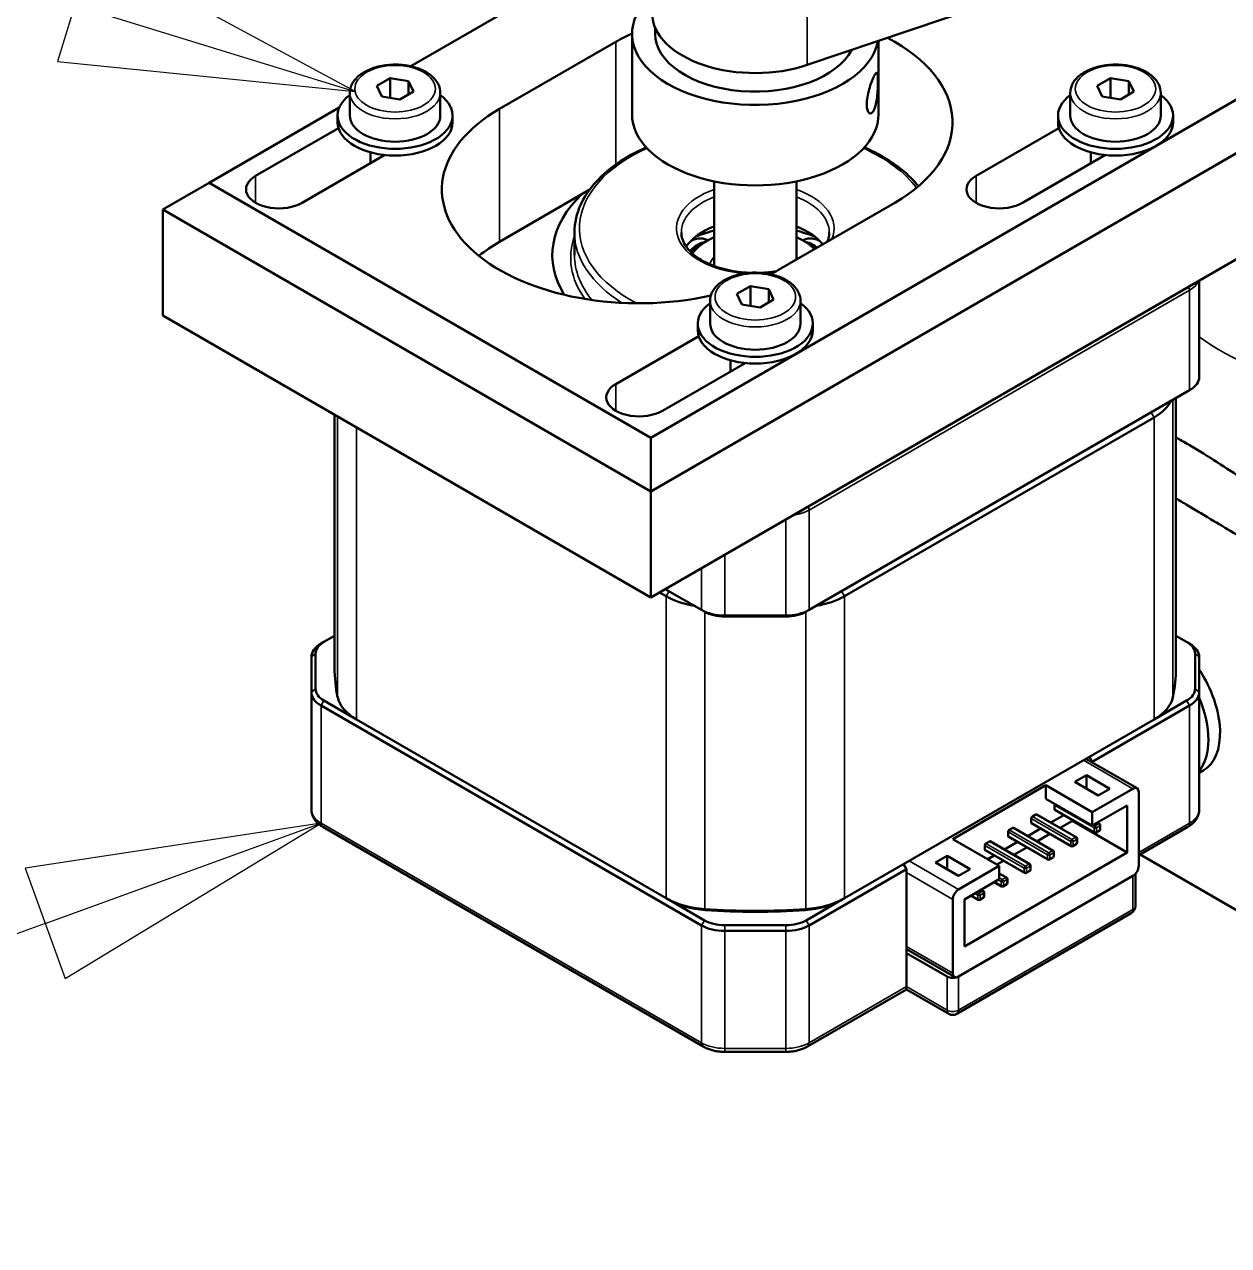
# Model space of a CAD drawing. Header units: millimetres. Extents: x -2829 to 3000, y -2259 to 2421.
# Drawn here: x 2134.2 to 2207.5, y 1306.6 to 1380.9 of the extents above; entities that cross this region are included whole.
import ezdxf

# ---------------------------------------------------------------- set-up
doc = ezdxf.new("R2010")
doc.units = ezdxf.units.MM
doc.header["$LTSCALE"] = 7.142857
for name, color, linetype, lineweight in [('Symbol (ISO)', 7, 'Continuous', 25), ('Visible (ISO)', 7, 'Continuous', 50), ('Visible Narrow (ISO)', 7, 'Continuous', 35)]:
    doc.layers.add(name, color=color, linetype=linetype, lineweight=lineweight)

# ---------------------------------------------------------------- blocks, each defined once
blk = doc.blocks.new('Balloon9')
at = {"layer": 'Symbol (ISO)'}
for p, q in [((299.359, 193.96), (299.065, 193.004)), ((301.602, 192.747), (299.359, 193.96)), ((299.212, 193.482), (301.602, 192.747)), ((299.065, 193.004), (301.602, 192.747))]:
    blk.add_line(p, q, dxfattribs=at)
at = {"layer": 'Symbol (ISO)', "flags": 128}
blk.add_lwpolyline([(299.065, 193.004), (301.602, 192.747)], dxfattribs=at)
at = {"layer": 'Symbol (ISO)'}
blk.add_solid([(299.065, 193.004), (301.602, 192.747), (299.359, 193.96), (299.065, 193.004)], dxfattribs=at)
blk = doc.blocks.new('Balloon10')
at = {"layer": 'Symbol (ISO)'}
for p, q in [((301.312, 186.517), (298.791, 186.132)), ((298.962, 185.663), (301.312, 186.517)), ((299.133, 185.193), (301.312, 186.517)), ((298.791, 186.132), (299.133, 185.193)), ((298.962, 185.663), (289.201, 182.113))]:
    blk.add_line(p, q, dxfattribs=at)
at = {"layer": 'Symbol (ISO)', "flags": 128}
blk.add_lwpolyline([(299.133, 185.193), (301.312, 186.517)], dxfattribs=at)
at = {"layer": 'Symbol (ISO)'}
blk.add_solid([(299.133, 185.193), (301.312, 186.517), (298.791, 186.132), (299.133, 185.193)], dxfattribs=at)

msp = doc.modelspace()

# ---------------------------------------------------------------- linework, layer by layer
at = {"layer": 'Visible (ISO)'}
for p, q in [((2227.741, 1393.901), (2181.817, 1378.387)), ((2157.683, 1378.304), (2171.151, 1386.08)), ((2215.492, 1380.653), (2172.287, 1355.709)), ((2172.551, 1380.286), (2172.551, 1380.677)), ((2163.095, 1375.713), (2170.166, 1379.796)), ((2171.151, 1375.387), (2171.151, 1380.286)), ((2186.151, 1375.387), (2186.151, 1379.851)), ((2172.287, 1352.443), (2216.906, 1378.204)), ((2155.616, 1377.11), (2156.432, 1377.582)), ((2156.432, 1377.582), (2157.548, 1377.409)), ((2156.432, 1376.386), (2156.432, 1377.582)), ((2157.548, 1377.409), (2157.846, 1376.765)), ((2157.548, 1377.409), (2157.548, 1376.593)), ((2199.456, 1377.11), (2200.273, 1377.582)), ((2200.273, 1377.582), (2201.388, 1377.409)), ((2200.273, 1376.386), (2200.273, 1377.582)), ((2201.388, 1377.409), (2201.687, 1376.765)), ((2201.388, 1377.409), (2201.388, 1376.593)), ((2153.981, 1376.693), (2153.981, 1375.305)), ((2155.915, 1376.466), (2155.616, 1377.11)), ((2157.846, 1376.765), (2157.03, 1376.294)), ((2159.481, 1376.693), (2159.481, 1375.305)), ((2197.822, 1376.693), (2197.822, 1375.305)), ((2199.755, 1376.466), (2199.456, 1377.11)), ((2201.687, 1376.765), (2200.871, 1376.294)), ((2203.322, 1376.693), (2203.322, 1375.305)), ((2157.03, 1376.294), (2155.915, 1376.466)), ((2200.871, 1376.294), (2199.755, 1376.466)), ((2145.417, 1371.222), (2153.335, 1375.794)), ((2153.231, 1374.897), (2153.231, 1375.305)), ((2160.231, 1374.897), (2160.231, 1375.305)), ((2197.072, 1374.897), (2197.072, 1375.305)), ((2204.072, 1374.897), (2204.072, 1375.305)), ((2148.246, 1371.631), (2153.286, 1374.541)), ((2192.086, 1371.631), (2197.126, 1374.541)), ((2156.114, 1372.908), (2151.074, 1369.998)), ((2155.231, 1373.071), (2155.231, 1372.398)), ((2199.955, 1372.908), (2194.915, 1369.998)), ((2199.072, 1373.071), (2199.072, 1372.398)), ((2217.242, 1371.947), (2172.287, 1345.993)), ((2142.589, 1369.589), (2145.417, 1371.222)), ((2172.287, 1355.709), (2145.417, 1371.222)), ((2168.55, 1370.78), (2163.095, 1367.63)), ((2176.151, 1371.304), (2176.151, 1366.155)), ((2181.151, 1371.304), (2181.151, 1366.542)), ((2187.137, 1369.998), (2180.066, 1365.915)), ((2142.589, 1369.589), (2142.589, 1363.139)), ((2142.589, 1369.589), (2172.287, 1352.443)), ((2167.651, 1368.201), (2167.651, 1366.813)), ((2177.536, 1364.455), (2178.353, 1364.926)), ((2178.353, 1364.926), (2179.468, 1364.754)), ((2178.353, 1363.731), (2178.353, 1364.926)), ((2179.468, 1364.754), (2179.767, 1364.11)), ((2179.468, 1364.754), (2179.468, 1363.937)), ((2205.663, 1365.262), (2205.663, 1359.412)), ((2175.901, 1364.037), (2175.901, 1362.649)), ((2177.835, 1363.811), (2177.536, 1364.455)), ((2179.767, 1364.11), (2178.95, 1363.638)), ((2181.401, 1364.037), (2181.401, 1362.649)), ((2178.95, 1363.638), (2177.835, 1363.811)), ((2172.287, 1345.993), (2142.589, 1363.139)), ((2175.151, 1362.241), (2175.151, 1362.649)), ((2182.151, 1362.241), (2182.151, 1362.649)), ((2170.166, 1358.975), (2175.206, 1361.885)), ((2178.035, 1360.252), (2172.995, 1357.342)), ((2177.151, 1360.415), (2177.151, 1359.742)), ((2205.077, 1358.596), (2181.924, 1345.229)), ((2204.251, 1341.706), (2204.251, 1358.119)), ((2153.051, 1341.706), (2153.051, 1357.099)), ((2184.078, 1346.064), (2202.923, 1356.944)), ((2172.287, 1355.709), (2172.287, 1352.443)), ((2172.287, 1352.443), (2172.287, 1345.993)), ((2172.818, 1346.299), (2173.224, 1346.064)), ((2175.379, 1345.229), (2173.171, 1346.503)), ((2175.555, 1345.127), (2175.379, 1345.229)), ((2180.51, 1344.89), (2176.793, 1344.89)), ((2176.793, 1344.831), (2180.51, 1344.831)), ((2181.747, 1345.127), (2181.924, 1345.229)), ((2152.402, 1343.289), (2152.226, 1343.187)), ((2152.402, 1343.289), (2153.051, 1343.664)), ((2204.251, 1343.664), (2204.9, 1343.289)), ((2204.9, 1343.289), (2205.077, 1343.187)), ((2151.89, 1340.429), (2151.89, 1342.575)), ((2205.413, 1342.575), (2205.413, 1340.429)), ((2151.64, 1342.371), (2151.64, 1340.225)), ((2205.663, 1340.225), (2205.663, 1342.371)), ((2151.64, 1333.08), (2151.64, 1340.225)), ((2205.663, 1340.225), (2205.663, 1333.08)), ((2154.38, 1338.573), (2152.402, 1339.714)), ((2204.9, 1339.714), (2202.923, 1338.573)), ((2152.226, 1339.408), (2175.379, 1326.041)), ((2199.157, 1335.991), (2205.077, 1339.408)), ((2173.224, 1327.693), (2154.38, 1338.573)), ((2202.923, 1338.573), (2184.078, 1327.693)), ((2198.774, 1336.177), (2201.882, 1334.382)), ((2198.981, 1336.297), (2199.157, 1335.991)), ((2199.157, 1335.956), (2199.157, 1335.991)), ((2198.097, 1334.766), (2198.804, 1335.174)), ((2198.804, 1335.174), (2200.218, 1334.358)), ((2198.804, 1334.358), (2198.804, 1335.174)), ((2205.9, 1335.457), (2205.663, 1335.32)), ((2190.672, 1331.296), (2196.329, 1334.562)), ((2196.329, 1333.745), (2196.329, 1334.562)), ((2196.329, 1334.562), (2199.157, 1332.929)), ((2199.511, 1333.949), (2198.097, 1334.766)), ((2201.632, 1334.358), (2199.157, 1332.929)), ((2200.218, 1334.358), (2199.511, 1333.949)), ((2196.329, 1333.745), (2199.157, 1332.112)), ((2201.986, 1329.663), (2201.986, 1334.153)), ((2195.728, 1332.786), (2195.516, 1332.663)), ((2198.182, 1331.403), (2195.778, 1332.791)), ((2196.859, 1333.357), (2196.859, 1333.112)), ((2199.284, 1331.679), (2196.88, 1333.067)), ((2199.157, 1332.112), (2201.279, 1333.337)), ((2199.157, 1332.112), (2199.157, 1332.929)), ((2201.279, 1333.337), (2201.279, 1330.479)), ((2175.482, 1318.668), (2152.329, 1332.035)), ((2195.445, 1332.541), (2195.445, 1332.296)), ((2197.87, 1330.862), (2195.466, 1332.25)), ((2197.431, 1332.748), (2196.641, 1332.292)), ((2197.207, 1331.966), (2197.955, 1332.398)), ((2197.955, 1332.398), (2197.955, 1332.446)), ((2197.955, 1332.398), (2201.279, 1330.479)), ((2199.596, 1332.219), (2199.47, 1332.292)), ((2199.646, 1332.133), (2199.646, 1331.888)), ((2204.974, 1332.035), (2201.986, 1330.31)), ((2193.501, 1329.663), (2190.672, 1331.296)), ((2194.031, 1331.724), (2194.031, 1331.479)), ((2196.456, 1330.046), (2194.052, 1331.434)), ((2194.314, 1331.969), (2194.102, 1331.847)), ((2196.768, 1330.586), (2194.364, 1331.974)), ((2196.017, 1331.932), (2195.227, 1331.476)), ((2195.793, 1331.149), (2196.583, 1331.605)), ((2198.232, 1331.316), (2198.232, 1331.071)), ((2199.596, 1331.801), (2199.384, 1331.679)), ((2192.617, 1330.908), (2192.617, 1330.663)), ((2195.042, 1329.229), (2192.637, 1330.617)), ((2192.9, 1331.153), (2192.687, 1331.03)), ((2195.354, 1329.77), (2192.95, 1331.158)), ((2194.603, 1331.116), (2193.813, 1330.659)), ((2194.378, 1330.333), (2195.168, 1330.789)), ((2198.182, 1330.985), (2197.97, 1330.862)), ((2189.612, 1329.867), (2190.319, 1330.275)), ((2191.026, 1329.05), (2189.612, 1329.867)), ((2190.319, 1330.275), (2191.733, 1329.459)), ((2190.319, 1329.459), (2190.319, 1330.275)), ((2201.279, 1330.479), (2191.379, 1324.764)), ((2193.188, 1330.299), (2192.794, 1330.071)), ((2193.359, 1329.744), (2193.754, 1329.972)), ((2196.768, 1330.168), (2196.556, 1330.046)), ((2196.818, 1330.5), (2196.818, 1330.255)), ((2211.306, 1325.017), (2202.062, 1330.354)), ((2181.924, 1326.041), (2187.844, 1329.459)), ((2187.844, 1329.459), (2187.667, 1329.765)), ((2187.844, 1329.459), (2187.844, 1324.355)), ((2193.501, 1329.663), (2191.026, 1328.234)), ((2191.733, 1329.459), (2191.026, 1329.05)), ((2201.632, 1329.05), (2191.026, 1322.927)), ((2191.026, 1322.927), (2201.632, 1329.05)), ((2193.501, 1328.846), (2193.501, 1329.663)), ((2193.94, 1328.953), (2193.501, 1329.207)), ((2195.354, 1329.352), (2195.142, 1329.229)), ((2195.404, 1329.683), (2195.404, 1329.438)), ((2201.779, 1329.172), (2201.779, 1327.213)), ((2191.379, 1327.621), (2193.501, 1328.846)), ((2193.627, 1328.413), (2193.188, 1328.666)), ((2193.94, 1328.535), (2193.727, 1328.413)), ((2193.99, 1328.867), (2193.99, 1328.622)), ((2173.401, 1327.591), (2173.224, 1327.693)), ((2175.555, 1326.347), (2173.401, 1327.591)), ((2183.902, 1327.591), (2181.747, 1326.347)), ((2183.902, 1327.591), (2184.078, 1327.693)), ((2190.672, 1327.621), (2190.672, 1323.131)), ((2191.379, 1324.764), (2191.379, 1327.621)), ((2192.213, 1327.596), (2191.774, 1327.85)), ((2192.525, 1327.719), (2192.313, 1327.596)), ((2192.525, 1328.137), (2192.399, 1328.21)), ((2192.575, 1328.05), (2192.575, 1327.805)), ((2190.922, 1320.656), (2201.529, 1326.78)), ((2180.51, 1326.051), (2176.793, 1326.051)), ((2176.793, 1325.703), (2180.51, 1325.703)), ((2187.844, 1324.595), (2190.776, 1322.902)), ((2187.844, 1324.355), (2187.844, 1322.314)), ((2190.319, 1322.927), (2187.844, 1324.355)), ((2187.844, 1322.145), (2181.821, 1318.668)), ((2187.844, 1322.145), (2187.844, 1322.314)), ((2187.844, 1322.145), (2190.422, 1320.656)), ((2180.51, 1318.347), (2176.793, 1318.347))]:
    msp.add_line(p, q, dxfattribs=at)
for centre, radius, start, end in [((2174.939, 1366.099), 1.65, 91.69605, 95.06645), ((2174.939, 1366.099), 1.815, 63.04102, 65.48335), ((2182.364, 1366.099), 1.815, 114.51665, 116.95898), ((2182.364, 1366.099), 1.65, 84.93355, 88.30395), ((2199.546, 1332.133), 0.1, 0, 60), ((2198.132, 1331.316), 0.1, 0, 60), ((2199.334, 1331.765), 0.1, 240, 300), ((2199.546, 1331.888), 0.1, 300, 0), ((2196.718, 1330.5), 0.1, 0, 60), ((2197.92, 1330.949), 0.1, 240, 300), ((2198.132, 1331.071), 0.1, 300, 0), ((2196.506, 1330.132), 0.1, 240, 300), ((2196.718, 1330.255), 0.1, 300, 0), ((2195.092, 1329.316), 0.1, 240, 300), ((2195.304, 1329.683), 0.1, 0, 60), ((2195.304, 1329.438), 0.1, 300, 0), ((2193.677, 1328.499), 0.1, 240, 300), ((2193.89, 1328.867), 0.1, 0, 60), ((2193.89, 1328.622), 0.1, 300, 0), ((2192.263, 1327.683), 0.1, 240, 300), ((2192.475, 1328.05), 0.1, 0, 60), ((2192.475, 1327.805), 0.1, 300, 0), ((2201.279, 1327.213), 0.5, 300, 0), ((2190.672, 1321.09), 0.5, 240, 300)]:
    msp.add_arc(centre, radius, start, end, dxfattribs=at)
for centre, major_axis, start_param, end_param in [((2178.651, 1380.286), (-7.5, 0), 5.701931, 9.321082), ((2178.651, 1381.51), (-6.268, 0), 0, 2.100207), ((2178.651, 1374.897), (12, 0), 2.24592, 2.356194), ((2178.651, 1380.286), (-6.1, 0), 0, 2.856418), ((2178.651, 1374.897), (12, 0), 5.497787, 7.11892), ((2156.731, 1375.305), (3.5, 0), 2.474646, 6.950132), ((2200.572, 1375.305), (3.5, 0), 2.474646, 6.950132), ((2156.731, 1375.305), (2.75, 0), 3.141593, 6.283185), ((2171.58, 1370.814), (-12, 0), 5.497787, 8.226597), ((2178.651, 1375.387), (-7.5, 0), 0, 3.141593), ((2200.572, 1375.305), (2.75, 0), 3.141593, 6.283185), ((2156.731, 1374.897), (3.5, 0), 3.141593, 6.283185), ((2200.572, 1374.897), (3.5, 0), 3.141593, 6.283185), ((2149.66, 1370.814), (-2, 0), 5.497787, 8.63938), ((2193.501, 1370.814), (-2, 0), 5.497787, 8.63938), ((2178.651, 1366.813), (-12.352, 0), 5.737012, 6.627761), ((2178.651, 1366.405), (-4.5, 0), 5.30142, 5.91794), ((2178.651, 1366.405), (4.5, 0), 0.42189, 0.981765), ((2178.651, 1365.997), (-4.15, 0), 5.358906, 5.887886), ((2178.651, 1364.932), (-6.35, 0), 5.117043, 5.321053), ((2178.651, 1364.932), (-6.35, 0), 4.103725, 4.307735), ((2178.651, 1365.997), (-4.15, 0), 3.658724, 4.065872), ((2171.58, 1362.731), (-12, 0), 5.497787, 5.660322), ((2171.58, 1370.814), (-12, 0), 2.301068, 2.356194), ((2178.651, 1362.649), (3.5, 0), 2.474646, 6.950132), ((2178.651, 1362.649), (2.75, 0), 3.141593, 6.283185), ((2178.651, 1362.241), (3.5, 0), 3.141593, 6.283185), ((2171.58, 1358.158), (-2, 0), 5.497787, 8.63938), ((2203.663, 1359.412), (2, 0), 5.497787, 6.283185), ((2200.095, 1358.577), (4, 0), 5.497787, 6.003148), ((2176.053, 1347.697), (4, 0), 3.926991, 4.432351), ((2181.25, 1347.697), (4, 0), 4.992427, 5.497787), ((2176.793, 1346.045), (-2, 0), 0.785398, 1.570796), ((2176.793, 1345.841), (1.75, 0), 3.926991, 4.712389), ((2180.51, 1346.045), (-2, 0), 1.570796, 2.356194), ((2180.51, 1345.841), (1.75, 0), 4.712389, 5.497787), ((2153.64, 1342.371), (-2, 0), 5.497787, 6.283185), ((2153.64, 1342.575), (-1.75, 0), 5.497787, 6.283185), ((2203.663, 1342.575), (1.75, 0), 0, 0.785398), ((2203.663, 1342.371), (2, 0), 0, 0.785398), ((2178.651, 1341.706), (-25.6, 0), 0, 0.120593), ((2178.651, 1341.706), (25.6, 0), 6.162592, 6.283185), ((2203.4, 1339.787), (2.5, -4.33), 0, 1.661696), ((2153.64, 1340.225), (-2, 0), 0, 0.785398), ((2153.64, 1340.429), (-1.75, 0), 0, 0.785398), ((2203.663, 1340.429), (1.75, 0), 5.497787, 6.283185), ((2203.663, 1340.225), (2, 0), 5.497787, 6.283185), ((2157.208, 1340.206), (-4, 0), 0.120593, 0.785398), ((2200.095, 1340.206), (4, 0), 5.497787, 6.162592), ((2202.693, 1339.379), (2.5, -4.33), 0.211885, 1.358911), ((2201.632, 1333.949), (0.25, 0.433), 5.497787, 7.068583), ((2195.728, 1332.704), (0.05, 0.0866), 0, 0.785398), ((2196.93, 1333.398), (-0.05, -0.0866), 4.712389, 5.497787), ((2196.93, 1333.153), (-0.05, -0.0866), 5.497787, 6.283185), ((2195.516, 1332.582), (-0.05, -0.0866), 3.926991, 5.497787), ((2195.516, 1332.337), (-0.05, -0.0866), 5.497787, 6.283185), ((2194.102, 1331.765), (-0.05, -0.0866), 3.926991, 5.497787), ((2194.102, 1331.52), (-0.05, -0.0866), 5.497787, 6.283185), ((2194.314, 1331.888), (0.05, 0.0866), 0, 0.785398), ((2192.687, 1330.949), (-0.05, -0.0866), 3.926991, 5.497787), ((2192.687, 1330.704), (-0.05, -0.0866), 5.497787, 6.283185), ((2192.9, 1331.071), (0.05, 0.0866), 0, 0.785398), ((2201.632, 1329.459), (0.25, 0.433), 3.926991, 5.497787), ((2176.053, 1329.326), (-4, 0), 0.785398, 1.450203), ((2176.053, 1329.122), (3.75, 0), 3.926991, 4.591796), ((2181.25, 1329.122), (3.75, 0), 4.832982, 5.497787), ((2181.25, 1329.326), (-4, 0), 1.691389, 2.356194), ((2191.026, 1327.826), (-0.25, -0.433), 3.926991, 5.497787), ((2178.651, 1341.706), (-25.6, 0), 1.450203, 1.691389), ((2178.651, 1341.502), (25.35, 0), 4.591796, 4.832982), ((2176.793, 1327.062), (-1.75, 0), 0.785398, 1.570796), ((2180.51, 1327.062), (-1.75, 0), 1.570796, 2.356194), ((2176.793, 1326.857), (2, 0), 3.926991, 4.712389), ((2180.51, 1326.857), (2, 0), 4.712389, 5.497787), ((2191.026, 1323.335), (-0.25, -0.433), 5.497787, 7.068583), ((2190.672, 1323.131), (0.5, 0), 3.926991, 5.497787)]:
    msp.add_ellipse(centre, major_axis=major_axis, ratio=0.57735, start_param=start_param, end_param=end_param, dxfattribs=at)
for points, knots in [([(2153.981, 1376.693), (2153.981, 1376.864), (2154.021, 1377.035), (2154.177, 1377.364), (2154.297, 1377.52), (2154.613, 1377.815), (2154.818, 1377.948), (2155.286, 1378.17), (2155.552, 1378.257), (2156.111, 1378.374), (2156.405, 1378.405), (2156.991, 1378.409), (2157.284, 1378.383), (2157.844, 1378.275), (2158.111, 1378.193), (2158.594, 1377.978), (2158.81, 1377.844), (2159.161, 1377.531), (2159.298, 1377.352), (2159.447, 1377.008), (2159.481, 1376.851), (2159.481, 1376.693)], [5.497787, 5.497787, 5.497787, 5.497787, 5.763582, 5.763582, 6.053206, 6.053206, 6.381301, 6.381301, 6.720012, 6.720012, 7.056145, 7.056145, 7.390704, 7.390704, 7.72662, 7.72662, 8.065272, 8.065272, 8.394872, 8.394872, 8.63938, 8.63938, 8.63938, 8.63938]), ([(2197.822, 1376.693), (2197.822, 1376.864), (2197.862, 1377.035), (2198.017, 1377.364), (2198.137, 1377.52), (2198.454, 1377.815), (2198.658, 1377.948), (2199.127, 1378.17), (2199.393, 1378.257), (2199.952, 1378.374), (2200.245, 1378.405), (2200.832, 1378.409), (2201.125, 1378.383), (2201.685, 1378.275), (2201.952, 1378.193), (2202.435, 1377.978), (2202.651, 1377.844), (2203.002, 1377.531), (2203.139, 1377.352), (2203.288, 1377.008), (2203.322, 1376.851), (2203.322, 1376.693)], [5.497787, 5.497787, 5.497787, 5.497787, 5.763582, 5.763582, 6.053206, 6.053206, 6.381301, 6.381301, 6.720012, 6.720012, 7.056145, 7.056145, 7.390704, 7.390704, 7.72662, 7.72662, 8.065272, 8.065272, 8.394872, 8.394872, 8.63938, 8.63938, 8.63938, 8.63938]), ([(2185.872, 1377.685), (2185.829, 1377.598), (2185.779, 1377.48), (2185.676, 1377.208), (2185.625, 1377.053), (2185.54, 1376.753), (2185.5, 1376.587), (2185.446, 1376.268), (2185.433, 1376.115), (2185.433, 1375.986), (2185.433, 1375.858), (2185.446, 1375.738), (2185.5, 1375.554), (2185.54, 1375.491), (2185.625, 1375.429), (2185.676, 1375.426), (2185.779, 1375.49), (2185.829, 1375.557), (2185.914, 1375.731), (2185.954, 1375.851), (2186.019, 1376.13), (2186.043, 1376.288), (2186.078, 1376.596), (2186.09, 1376.767), (2186.106, 1377.092), (2186.109, 1377.247), (2186.109, 1377.504), (2186.106, 1377.623), (2186.09, 1377.8), (2186.078, 1377.859), (2186.043, 1377.913), (2186.019, 1377.911), (2185.954, 1377.841), (2185.914, 1377.773), (2185.872, 1377.685)], [0.5661669, 0.5661669, 0.5661669, 0.5661669, 0.6133468, 0.6133468, 0.6605268, 0.6605268, 0.707708, 0.707708, 0.7548892, 0.7548892, 0.7548892, 0.8020704, 0.8020704, 0.8492516, 0.8492516, 0.8964315, 0.8964315, 0.9436115, 0.9436115, 0.9907914, 0.9907914, 1.0379713, 1.0379713, 1.0851526, 1.0851526, 1.1323338, 1.1323338, 1.179515, 1.179515, 1.2266962, 1.2266962, 1.2738761, 1.2738761, 1.321056, 1.321056, 1.321056, 1.321056]), ([(2172.01, 1373.374), (2171.978, 1373.36), (2171.946, 1373.346), (2170.981, 1372.908), (2170.163, 1372.394), (2168.845, 1371.232), (2168.342, 1370.583), (2167.78, 1369.347), (2167.651, 1368.775), (2167.651, 1368.201)], [7.7237309, 7.7237309, 7.7237309, 7.7237309, 7.734837, 7.734837, 8.0594139, 8.0594139, 8.3825701, 8.3825701, 8.6393798, 8.6393798, 8.6393798, 8.6393798]), ([(2188.579, 1371.005), (2188.291, 1371.36), (2187.95, 1371.698), (2186.923, 1372.532), (2186.155, 1372.991), (2185.292, 1373.374)], [5.9348015, 5.9348015, 5.9348015, 5.9348015, 6.1156955, 6.1156955, 6.413436, 6.413436, 6.413436, 6.413436]), ([(2174.151, 1368.201), (2174.151, 1367.923), (2174.24, 1367.642), (2174.589, 1367.123), (2174.828, 1366.886), (2175.426, 1366.472), (2175.779, 1366.292), (2176.573, 1366), (2177.013, 1365.888), (2177.743, 1365.777), (2178.019, 1365.75), (2178.298, 1365.738)], [2.356194, 2.356194, 2.356194, 2.356194, 2.727063, 2.727063, 3.050698, 3.050698, 3.359675, 3.359675, 3.669476, 3.669476, 3.850443, 3.850443, 3.850443, 3.850443]), ([(2175.692, 1367.749), (2175.614, 1367.784), (2175.53, 1367.81), (2175.343, 1367.839), (2175.22, 1367.838), (2174.975, 1367.787), (2174.853, 1367.738), (2174.73, 1367.668), (2174.716, 1367.659), (2174.702, 1367.65)], [-0.9402499, -0.9402499, -0.9402499, -0.9402499, -0.9071267, -0.9071267, -0.8612024, -0.8612024, -0.8152781, -0.8152781, -0.8092588, -0.8092588, -0.8092588, -0.8092588]), ([(2182.601, 1367.65), (2182.587, 1367.659), (2182.572, 1367.668), (2182.45, 1367.738), (2182.328, 1367.787), (2182.082, 1367.838), (2181.959, 1367.839), (2181.772, 1367.81), (2181.689, 1367.784), (2181.611, 1367.749)], [-0.8212974, -0.8212974, -0.8212974, -0.8212974, -0.8152781, -0.8152781, -0.7693538, -0.7693538, -0.7234295, -0.7234295, -0.6903063, -0.6903063, -0.6903063, -0.6903063]), ([(2175.551, 1367.589), (2175.523, 1367.587), (2175.494, 1367.583), (2175.35, 1367.555), (2175.235, 1367.51), (2175.032, 1367.393), (2174.926, 1367.31), (2174.781, 1367.159), (2174.734, 1367.103), (2174.69, 1367.044)], [-0.8630562, -0.8630562, -0.8630562, -0.8630562, -0.8523825, -0.8523825, -0.8091995, -0.8091995, -0.7660166, -0.7660166, -0.7438208, -0.7438208, -0.7438208, -0.7438208]), ([(2174.755, 1366.981), (2174.787, 1367.021), (2174.822, 1367.061), (2174.945, 1367.187), (2175.041, 1367.262), (2175.173, 1367.338), (2175.216, 1367.359), (2175.259, 1367.377)], [0.67844777, 0.67844777, 0.67844777, 0.67844777, 0.69426713, 0.69426713, 0.73341237, 0.73341237, 0.75034209, 0.75034209, 0.75034209, 0.75034209]), ([(2182.412, 1367.27), (2182.333, 1367.343), (2182.25, 1367.405), (2182.067, 1367.51), (2181.952, 1367.555), (2181.809, 1367.583), (2181.78, 1367.587), (2181.752, 1367.589)], [-0.84348315, -0.84348315, -0.84348315, -0.84348315, -0.80919954, -0.80919954, -0.76601658, -0.76601658, -0.75534292, -0.75534292, -0.75534292, -0.75534292]), ([(2182.044, 1367.377), (2182.087, 1367.359), (2182.129, 1367.338), (2182.218, 1367.287), (2182.267, 1367.253), (2182.316, 1367.214)], [0.71648265, 0.71648265, 0.71648265, 0.71648265, 0.73341237, 0.73341237, 0.75397293, 0.75397293, 0.75397293, 0.75397293]), ([(2175.901, 1364.037), (2175.901, 1364.209), (2175.942, 1364.379), (2176.097, 1364.708), (2176.217, 1364.865), (2176.533, 1365.159), (2176.738, 1365.292), (2177.206, 1365.514), (2177.472, 1365.601), (2178.032, 1365.719), (2178.325, 1365.75), (2178.911, 1365.754), (2179.204, 1365.727), (2179.764, 1365.619), (2180.031, 1365.538), (2180.515, 1365.322), (2180.731, 1365.188), (2181.081, 1364.875), (2181.218, 1364.696), (2181.367, 1364.352), (2181.401, 1364.195), (2181.401, 1364.037)], [5.497787, 5.497787, 5.497787, 5.497787, 5.763582, 5.763582, 6.053206, 6.053206, 6.381301, 6.381301, 6.720012, 6.720012, 7.056145, 7.056145, 7.390704, 7.390704, 7.72662, 7.72662, 8.065272, 8.065272, 8.394872, 8.394872, 8.63938, 8.63938, 8.63938, 8.63938]), ([(2209.326, 1352.514), (2208.899, 1352.804), (2208.385, 1353.152), (2207.452, 1353.773), (2206.897, 1354.135), (2205.788, 1354.831), (2205.235, 1355.164), (2204.736, 1355.452), (2204.578, 1355.543), (2204.416, 1355.635), (2204.251, 1355.728)], [-8.4861206, -8.4861206, -8.4861206, -8.4861206, -8.3069354, -8.3069354, -8.0963458, -8.0963458, -7.8857511, -7.8857511, -7.8857511, -7.8193424, -7.8193424, -7.8193424, -7.8193424]), ([(2204.251, 1352.015), (2204.486, 1351.877), (2204.725, 1351.735), (2205.505, 1351.27), (2206.05, 1350.941), (2206.976, 1350.387), (2207.492, 1350.08), (2207.928, 1349.829)], [8.0028272, 8.0028272, 8.0028272, 8.0028272, 8.0963458, 8.0963458, 8.3069354, 8.3069354, 8.4861206, 8.4861206, 8.4861206, 8.4861206]), ([(2152.329, 1332.035), (2152.254, 1332.078), (2152.182, 1332.127), (2152.048, 1332.233), (2151.985, 1332.292), (2151.872, 1332.421), (2151.821, 1332.491), (2151.735, 1332.644), (2151.7, 1332.726), (2151.652, 1332.899), (2151.64, 1332.99), (2151.64, 1333.08)], [3.1415927, 3.1415927, 3.1415927, 3.1415927, 3.2986723, 3.2986723, 3.4557519, 3.4557519, 3.6128315, 3.6128315, 3.7699112, 3.7699112, 3.9269908, 3.9269908, 3.9269908, 3.9269908]), ([(2205.663, 1333.08), (2205.663, 1332.99), (2205.65, 1332.899), (2205.603, 1332.726), (2205.568, 1332.644), (2205.482, 1332.491), (2205.431, 1332.421), (2205.317, 1332.292), (2205.255, 1332.233), (2205.12, 1332.127), (2205.049, 1332.078), (2204.974, 1332.035)], [0.7853982, 0.7853982, 0.7853982, 0.7853982, 0.9424778, 0.9424778, 1.0995574, 1.0995574, 1.2566371, 1.2566371, 1.4137167, 1.4137167, 1.5707963, 1.5707963, 1.5707963, 1.5707963]), ([(2176.793, 1318.347), (2176.699, 1318.347), (2176.605, 1318.351), (2176.42, 1318.368), (2176.328, 1318.381), (2176.147, 1318.415), (2176.057, 1318.436), (2175.884, 1318.487), (2175.799, 1318.517), (2175.636, 1318.586), (2175.557, 1318.624), (2175.482, 1318.668)], [2.3561945, 2.3561945, 2.3561945, 2.3561945, 2.5132742, 2.5132742, 2.6703538, 2.6703538, 2.8274334, 2.8274334, 2.984513, 2.984513, 3.1415927, 3.1415927, 3.1415927, 3.1415927]), ([(2181.821, 1318.668), (2181.745, 1318.624), (2181.667, 1318.586), (2181.503, 1318.517), (2181.419, 1318.487), (2181.245, 1318.436), (2181.156, 1318.415), (2180.975, 1318.381), (2180.883, 1318.368), (2180.697, 1318.351), (2180.604, 1318.347), (2180.51, 1318.347)], [1.5707963, 1.5707963, 1.5707963, 1.5707963, 1.727876, 1.727876, 1.8849556, 1.8849556, 2.0420352, 2.0420352, 2.1991148, 2.1991148, 2.3561945, 2.3561945, 2.3561945, 2.3561945])]:
    msp.add_open_spline(points, degree=3, knots=knots, dxfattribs=at)
for points in [[(2183.021, 1367.621), (2183.109, 1367.815), (2183.151, 1368.008), (2183.151, 1368.201)], [(2179.005, 1365.738), (2179.315, 1365.752), (2179.622, 1365.783), (2179.92, 1365.832)]]:
    msp.add_open_spline(points, degree=3, dxfattribs=at)
at = {"layer": 'Visible Narrow (ISO)'}
for p, q in [((2181.817, 1381.653), (2181.817, 1378.387)), ((2170.166, 1372.336), (2170.166, 1379.796)), ((2163.095, 1367.63), (2163.095, 1375.713)), ((2148.246, 1369.998), (2148.246, 1371.631)), ((2192.086, 1369.998), (2192.086, 1371.631)), ((2205.077, 1364.679), (2181.924, 1351.311)), ((2205.077, 1358.596), (2205.077, 1364.679)), ((2170.166, 1357.342), (2170.166, 1358.975)), ((2204.065, 1339.928), (2204.065, 1358.012)), ((2153.237, 1339.928), (2153.237, 1356.991)), ((2202.923, 1356.944), (2202.746, 1357.25)), ((2202.923, 1338.573), (2202.923, 1356.944)), ((2154.38, 1338.573), (2154.38, 1356.332)), ((2180.51, 1344.89), (2180.51, 1350.74)), ((2181.924, 1351.311), (2181.924, 1345.229)), ((2176.793, 1348.594), (2176.793, 1344.89)), ((2175.379, 1345.229), (2175.379, 1347.777)), ((2173.224, 1346.064), (2173.401, 1346.37)), ((2184.078, 1346.064), (2183.902, 1346.37)), ((2173.224, 1327.693), (2173.224, 1346.064)), ((2184.078, 1327.693), (2184.078, 1346.064)), ((2175.572, 1327.033), (2175.572, 1345.117)), ((2176.793, 1344.831), (2176.793, 1344.89)), ((2180.51, 1344.831), (2180.51, 1344.89)), ((2181.731, 1327.033), (2181.731, 1345.117)), ((2151.89, 1342.575), (2151.64, 1342.371)), ((2205.413, 1342.575), (2205.663, 1342.371)), ((2151.89, 1340.429), (2151.64, 1340.225)), ((2205.413, 1340.429), (2205.663, 1340.225)), ((2152.402, 1339.714), (2152.226, 1339.408)), ((2204.9, 1339.714), (2205.077, 1339.408)), ((2152.226, 1339.408), (2152.226, 1332.264)), ((2205.077, 1332.264), (2205.077, 1339.408)), ((2201.632, 1334.358), (2198.627, 1336.093)), ((2198.132, 1331.398), (2195.728, 1332.786)), ((2199.264, 1331.969), (2196.859, 1333.357)), ((2199.264, 1331.724), (2196.859, 1333.112)), ((2152.226, 1332.264), (2175.379, 1318.897)), ((2197.849, 1331.153), (2195.445, 1332.541)), ((2197.849, 1330.908), (2195.445, 1332.296)), ((2197.92, 1331.275), (2195.516, 1332.663)), ((2199.334, 1332.092), (2199.228, 1332.153)), ((2199.334, 1332.092), (2199.546, 1332.214)), ((2199.617, 1332.092), (2199.405, 1331.969)), ((2199.546, 1332.214), (2199.44, 1332.276)), ((2199.617, 1331.847), (2199.617, 1332.092)), ((2201.986, 1330.479), (2205.077, 1332.264)), ((2196.435, 1330.336), (2194.031, 1331.724)), ((2196.435, 1330.091), (2194.031, 1331.479)), ((2196.506, 1330.459), (2194.102, 1331.847)), ((2196.718, 1330.581), (2194.314, 1331.969)), ((2197.92, 1331.275), (2198.132, 1331.398)), ((2198.203, 1331.275), (2197.991, 1331.153)), ((2198.203, 1331.03), (2198.203, 1331.275)), ((2199.264, 1331.724), (2199.264, 1331.969)), ((2199.405, 1331.969), (2199.405, 1331.724)), ((2199.405, 1331.724), (2199.617, 1331.847)), ((2195.021, 1329.52), (2192.617, 1330.908)), ((2195.021, 1329.275), (2192.617, 1330.663)), ((2195.092, 1329.642), (2192.687, 1331.03)), ((2195.304, 1329.765), (2192.9, 1331.153)), ((2196.506, 1330.459), (2196.718, 1330.581)), ((2197.849, 1330.908), (2197.849, 1331.153)), ((2197.991, 1331.153), (2197.991, 1330.908)), ((2197.991, 1330.908), (2198.203, 1331.03)), ((2188.021, 1329.969), (2191.026, 1328.234)), ((2196.435, 1330.091), (2196.435, 1330.336)), ((2196.789, 1330.459), (2196.577, 1330.336)), ((2196.577, 1330.336), (2196.577, 1330.091)), ((2196.577, 1330.091), (2196.789, 1330.214)), ((2196.789, 1330.214), (2196.789, 1330.459)), ((2190.672, 1327.621), (2187.844, 1329.254)), ((2193.89, 1328.948), (2193.501, 1329.173)), ((2195.021, 1329.275), (2195.021, 1329.52)), ((2195.092, 1329.642), (2195.304, 1329.765)), ((2195.374, 1329.642), (2195.162, 1329.52)), ((2195.162, 1329.52), (2195.162, 1329.275)), ((2195.162, 1329.275), (2195.374, 1329.397)), ((2195.374, 1329.397), (2195.374, 1329.642)), ((2201.632, 1327.009), (2201.632, 1329.05)), ((2193.607, 1328.458), (2193.218, 1328.683)), ((2193.607, 1328.703), (2193.43, 1328.805)), ((2193.677, 1328.826), (2193.501, 1328.928)), ((2193.607, 1328.458), (2193.607, 1328.703)), ((2193.677, 1328.826), (2193.89, 1328.948)), ((2193.96, 1328.826), (2193.748, 1328.703)), ((2193.748, 1328.703), (2193.748, 1328.458)), ((2193.748, 1328.458), (2193.96, 1328.581)), ((2193.96, 1328.581), (2193.96, 1328.826)), ((2192.192, 1327.642), (2191.804, 1327.866)), ((2192.192, 1327.887), (2192.016, 1327.989)), ((2192.263, 1328.009), (2192.157, 1328.071)), ((2192.192, 1327.642), (2192.192, 1327.887)), ((2192.263, 1328.009), (2192.475, 1328.132)), ((2192.546, 1328.009), (2192.334, 1327.887)), ((2192.334, 1327.887), (2192.334, 1327.642)), ((2192.334, 1327.642), (2192.546, 1327.764)), ((2192.475, 1328.132), (2192.369, 1328.193)), ((2192.546, 1327.764), (2192.546, 1328.009)), ((2175.602, 1326.972), (2175.572, 1327.033)), ((2181.701, 1326.972), (2181.731, 1327.033)), ((2191.026, 1320.885), (2201.632, 1327.009)), ((2175.555, 1326.347), (2175.379, 1326.041)), ((2181.747, 1326.347), (2181.924, 1326.041)), ((2175.379, 1318.897), (2175.379, 1326.041)), ((2176.793, 1326.051), (2176.793, 1325.703)), ((2176.793, 1325.703), (2176.793, 1318.558)), ((2180.51, 1326.051), (2180.51, 1325.703)), ((2180.51, 1318.558), (2180.51, 1325.703)), ((2181.924, 1326.041), (2181.924, 1318.897)), ((2187.844, 1324.764), (2190.672, 1323.131)), ((2190.319, 1320.885), (2190.319, 1322.927)), ((2191.026, 1322.927), (2191.026, 1320.885)), ((2181.924, 1318.897), (2187.844, 1322.314)), ((2187.844, 1322.314), (2190.319, 1320.885)), ((2176.793, 1318.558), (2180.51, 1318.558)), ((2176.793, 1318.347), (2176.793, 1318.558)), ((2180.51, 1318.347), (2180.51, 1318.558))]:
    msp.add_line(p, q, dxfattribs=at)
for centre in [(2156.731, 1376.938), (2200.572, 1376.938), (2178.651, 1364.282)]:
    msp.add_ellipse(centre, major_axis=(-2.45, 0), ratio=0.57735, dxfattribs=at)
for centre, major_axis, start_param, end_param in [((2156.731, 1376.693), (-2.75, 0), 0, 3.141593), ((2200.572, 1376.693), (-2.75, 0), 0, 3.141593), ((2178.651, 1368.446), (-10.7, 0), 5.375438, 7.113463), ((2178.651, 1368.446), (-10.7, 0), 3.551628, 4.04934), ((2178.651, 1368.446), (-4.8, 0), 5.260216, 7.714497), ((2178.651, 1368.446), (4.8, 0), 6.044637, 7.306155), ((2178.651, 1368.201), (-4.5, 0), 5.30142, 6.283185), ((2178.651, 1368.201), (4.5, 0), 0, 0.981765), ((2178.651, 1366.652), (-11.235, 0), 6.07841, 6.678879), ((2178.651, 1368.201), (-11, 0), 0, 0.741492), ((2217.542, 1367.14), (15, 0), 3.798377, 6.283185), ((2178.651, 1366.813), (-11, 0), 0, 0.443871), ((2178.651, 1365.997), (-2.8, 0), 5.816039, 6.119413), ((2178.651, 1365.997), (2.8, 0), 0.381662, 0.467146), ((2178.651, 1368.446), (-4.8, 0), 1.710281, 1.80658), ((2204.865, 1364.801), (0.15, -0.26), 0.785398, 1.570796), ((2203.663, 1365.495), (2, 0), 5.497787, 6.052598), ((2178.651, 1364.037), (-2.75, 0), 0, 3.141593), ((2181.712, 1351.434), (0.15, -0.26), 0.785398, 1.570796), ((2180.51, 1352.128), (-2, 0), 1.801383, 2.356194), ((2153.64, 1333.08), (-2, 0), 0, 0.785398), ((2203.663, 1333.08), (2, 0), 5.497787, 6.283185), ((2152.579, 1332.468), (-0.25, -0.433), 5.497787, 6.283185), ((2199.334, 1332.01), (0.05, 0.0866), 0.785398, 2.356194), ((2199.334, 1332.01), (0.05, -0.0866), 0.785398, 2.356194), ((2199.546, 1332.133), (0.05, 0.0866), 0, 0.785398), ((2199.546, 1332.133), (0.05, -0.0866), 0.785398, 2.356194), ((2199.546, 1332.133), (0.1, 0), 5.497787, 6.283185), ((2204.724, 1332.468), (0.25, -0.433), 0, 0.785398), ((2197.92, 1331.194), (0.05, 0.0866), 0.785398, 2.356194), ((2197.92, 1331.194), (0.05, -0.0866), 0.785398, 2.356194), ((2198.132, 1331.316), (0.05, 0.0866), 0, 0.785398), ((2198.132, 1331.316), (0.05, -0.0866), 0.785398, 2.356194), ((2198.132, 1331.316), (0.1, 0), 5.497787, 6.283185), ((2199.334, 1332.01), (0.1, 0), 3.926991, 5.497787), ((2199.334, 1331.765), (-0.05, -0.0866), 5.497787, 6.283185), ((2199.334, 1331.765), (-0.1, 0), 0.785398, 2.356194), ((2199.334, 1331.765), (0.05, -0.0866), 0, 0.785398), ((2199.546, 1331.888), (0.05, -0.0866), 0, 0.785398), ((2199.546, 1331.888), (0.1, 0), 5.497787, 6.283185), ((2196.718, 1330.5), (0.05, 0.0866), 0, 0.785398), ((2196.718, 1330.5), (0.05, -0.0866), 0.785398, 2.356194), ((2197.92, 1331.194), (0.1, 0), 3.926991, 5.497787), ((2197.92, 1330.949), (-0.05, -0.0866), 5.497787, 6.283185), ((2197.92, 1330.949), (-0.1, 0), 0.785398, 2.356194), ((2197.92, 1330.949), (0.05, -0.0866), 0, 0.785398), ((2198.132, 1331.071), (0.05, -0.0866), 0, 0.785398), ((2198.132, 1331.071), (0.1, 0), 5.497787, 6.283185), ((2196.506, 1330.377), (0.05, 0.0866), 0.785398, 2.356194), ((2196.506, 1330.377), (0.1, 0), 3.926991, 5.497787), ((2196.506, 1330.132), (-0.05, -0.0866), 5.497787, 6.283185), ((2196.506, 1330.132), (-0.1, 0), 0.785398, 2.356194), ((2196.506, 1330.377), (0.05, -0.0866), 0.785398, 2.356194), ((2196.506, 1330.132), (0.05, -0.0866), 0, 0.785398), ((2196.718, 1330.255), (0.05, -0.0866), 0, 0.785398), ((2196.718, 1330.5), (0.1, 0), 5.497787, 6.283185), ((2196.718, 1330.255), (0.1, 0), 5.497787, 6.283185), ((2195.092, 1329.561), (0.05, 0.0866), 0.785398, 2.356194), ((2195.092, 1329.561), (0.1, 0), 3.926991, 5.497787), ((2195.092, 1329.316), (-0.05, -0.0866), 5.497787, 6.283185), ((2195.092, 1329.316), (-0.1, 0), 0.785398, 2.356194), ((2195.092, 1329.561), (0.05, -0.0866), 0.785398, 2.356194), ((2195.092, 1329.316), (0.05, -0.0866), 0, 0.785398), ((2195.304, 1329.683), (0.05, 0.0866), 0, 0.785398), ((2195.304, 1329.683), (0.05, -0.0866), 0.785398, 2.356194), ((2195.304, 1329.438), (0.05, -0.0866), 0, 0.785398), ((2195.304, 1329.683), (0.1, 0), 5.497787, 6.283185), ((2195.304, 1329.438), (0.1, 0), 5.497787, 6.283185), ((2193.677, 1328.744), (0.05, 0.0866), 0.785398, 2.356194), ((2193.677, 1328.744), (0.1, 0), 3.926991, 5.497787), ((2193.677, 1328.499), (-0.05, -0.0866), 5.497787, 6.283185), ((2193.677, 1328.499), (-0.1, 0), 0.785398, 2.356194), ((2193.677, 1328.744), (0.05, -0.0866), 0.785398, 2.356194), ((2193.677, 1328.499), (0.05, -0.0866), 0, 0.785398), ((2193.89, 1328.867), (0.05, 0.0866), 0, 0.785398), ((2193.89, 1328.867), (0.05, -0.0866), 0.785398, 2.356194), ((2193.89, 1328.622), (0.05, -0.0866), 0, 0.785398), ((2193.89, 1328.867), (0.1, 0), 5.497787, 6.283185), ((2193.89, 1328.622), (0.1, 0), 5.497787, 6.283185), ((2192.263, 1327.928), (0.05, 0.0866), 0.785398, 2.356194), ((2192.263, 1327.928), (0.1, 0), 3.926991, 5.497787), ((2192.263, 1327.683), (-0.05, -0.0866), 5.497787, 6.283185), ((2192.263, 1327.683), (-0.1, 0), 0.785398, 2.356194), ((2192.263, 1327.928), (0.05, -0.0866), 0.785398, 2.356194), ((2192.263, 1327.683), (0.05, -0.0866), 0, 0.785398), ((2192.475, 1328.05), (0.05, 0.0866), 0, 0.785398), ((2192.475, 1328.05), (0.05, -0.0866), 0.785398, 2.356194), ((2192.475, 1327.805), (0.05, -0.0866), 0, 0.785398), ((2192.475, 1328.05), (0.1, 0), 5.497787, 6.283185), ((2192.475, 1327.805), (0.1, 0), 5.497787, 6.283185), ((2201.279, 1327.213), (0.25, -0.433), 0, 0.785398), ((2201.279, 1327.213), (0.5, 0), 5.497787, 6.283185), ((2190.672, 1321.09), (-0.25, -0.433), 5.497787, 6.283185), ((2190.672, 1321.09), (-0.5, 0), 0.785398, 2.356194), ((2190.672, 1321.09), (0.25, -0.433), 0, 0.785398), ((2176.793, 1319.713), (2, 0), 3.926991, 4.712389), ((2175.732, 1319.101), (-0.25, -0.433), 5.497787, 6.283185), ((2180.51, 1319.713), (2, 0), 4.712389, 5.497787), ((2181.571, 1319.101), (0.25, -0.433), 0, 0.785398)]:
    msp.add_ellipse(centre, major_axis=major_axis, ratio=0.57735, start_param=start_param, end_param=end_param, dxfattribs=at)

# ---------------------------------------------------------------- block references
at = {"layer": 'Symbol (ISO)', "xscale": 7.142857142857142, "yscale": 7.142857142857142, "zscale": 7.142857142857142}
for name in ['Balloon9', 'Balloon10']:
    msp.add_blockref(name, (0, 0), dxfattribs=at)

doc.saveas('drawing.dxf')
